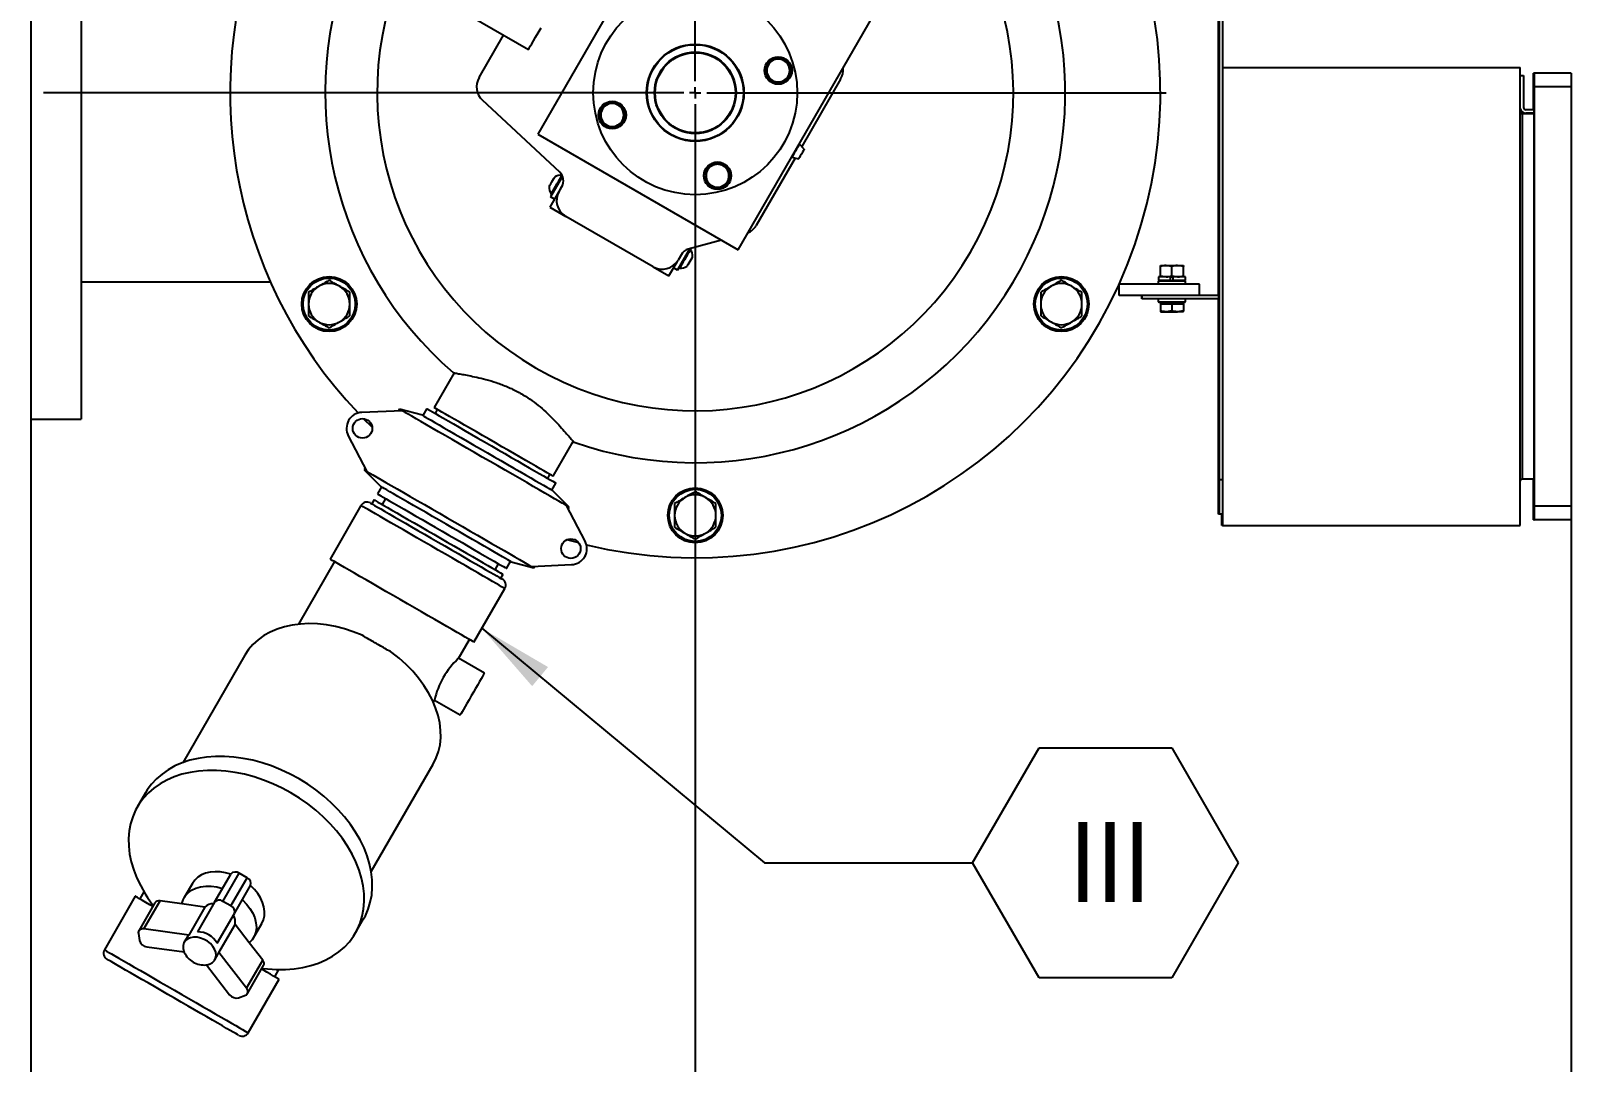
# Model space of a CAD drawing. Header units: millimetres. Extents: x -2 to 4200, y -4 to 2970.
# Drawn here: x 878 to 1550, y 463 to 914 of the extents above; entities that cross this region are included whole.
import ezdxf

# ---------------------------------------------------------------- set-up
doc = ezdxf.new("R2010")
doc.units = ezdxf.units.MM
doc.header["$LTSCALE"] = 10
doc.header["$PDSIZE"] = -1
doc.layers.add('SLD-0', color=179, linetype='Continuous')
doc.styles.add('SLDTEXTSTYLE4', font='Gothic.ttf', dxfattribs={"width": 0.913})
doc.styles.get("Standard").update_dxf_attribs({"font": 'Gothic.ttf'})
doc.dimstyles.new('SLDDIMSTYLE0', dxfattribs={"dimtxt": 35, "dimasz": 33.02, "dimexe": 0, "dimexo": 0.0625, "dimgap": 8.75, "dimtad": 1, "dimdec": 0, "dimrnd": 1e-09, "dimzin": 12, "dimdsep": 46, "dimtxsty": 'SLDTEXTSTYLE4', "dimsah": 1, "dimcen": 0.09, "dimadec": 0, "dimazin": 3, "dimtfac": 1, "dimtdec": 0, "dimtofl": 0, "dimtmove": 0, "dimatfit": 3, "dimfxl": 1, "dimfrac": 2, "dimtolj": 1, "dimtzin": 12, "dimarcsym": 0})
doc.dimstyles.new('SLDDIMSTYLE1', dxfattribs={"dimtxt": 0.18, "dimasz": 33.02, "dimexe": 0, "dimexo": 0.0625, "dimgap": 0, "dimtad": 0, "dimtih": 1, "dimtoh": 1, "dimdec": 0, "dimrnd": 1e-09, "dimzin": 0, "dimdsep": 46, "dimtxsty": 'Standard', "dimsah": 1, "dimcen": 0.09, "dimadec": 0, "dimazin": 0, "dimtfac": 33.02, "dimtdec": 0, "dimtofl": 0, "dimtmove": 0, "dimatfit": 3, "dimfxl": 1, "dimfrac": 2, "dimtolj": 1, "dimtzin": 0, "dimarcsym": 0})

# ---------------------------------------------------------------- blocks, each defined once
blk = doc.blocks.new('_D')
at = {"color": 0, "lineweight": -2, "transparency": 16777216}
for p, q in [((878, 743.97), (878, 184.12)), ((1550.29, 706.02), (1550.29, 184.12)), ((1517.27, 184.12), (911.02, 184.12))]:
    blk.add_line(p, q, dxfattribs=at)
at = {"color": 0, "transparency": 16777216}
for points in [[(911.02, 189.63), (911.02, 178.62), (878, 184.12)], [(1517.27, 189.63), (1517.27, 178.62), (1550.29, 184.12)]]:
    blk.add_solid(points, dxfattribs=at)
at = {"layer": 'Defpoints', "color": 0, "transparency": 16777216}
for p in [(878, 744.03), (1550.29, 706.08), (878, 184.12)]:
    blk.add_point(p, dxfattribs=at)
at = {"color": 0, "transparency": 16777216, "insert": (1216.52, 292.73), "char_height": 35, "attachment_point": 2, "style": 'SLDTEXTSTYLE4'}
blk.add_mtext('\\A1;672 mm \\P26,45 in.', dxfattribs=at)
blk = doc.blocks.new('_D_1')
at = {"color": 0, "lineweight": -2, "transparency": 16777216}
for p, q in [((878, 743.97), (878, 335.32)), ((1168, 680.97), (1168, 335.32)), ((911.02, 335.32), (1134.98, 335.32))]:
    blk.add_line(p, q, dxfattribs=at)
at = {"color": 0, "transparency": 16777216}
for points in [[(911.02, 340.83), (911.02, 329.82), (878, 335.32)], [(1134.98, 340.83), (1134.98, 329.82), (1168, 335.32)]]:
    blk.add_solid(points, dxfattribs=at)
at = {"layer": 'Defpoints', "color": 0, "transparency": 16777216}
for p in [(878, 744.03), (1168, 681.03), (1168, 335.32)]:
    blk.add_point(p, dxfattribs=at)
at = {"color": 0, "transparency": 16777216, "insert": (1032.96, 443.93), "char_height": 35, "attachment_point": 2, "style": 'SLDTEXTSTYLE4'}
blk.add_mtext('\\A1;290 mm \\P11,41 in.', dxfattribs=at)
blk = doc.blocks.new('SW_NOTE_1')
at = {"layer": 'SLD-0', "color": 0}
for p, q in [((0, 0), (28.99, 50.21)), ((28.99, 50.21), (86.97, 50.21)), ((86.97, 50.21), (115.97, 0)), ((28.99, -50.21), (0, 0)), ((115.97, 0), (86.97, -50.21)), ((86.97, -50.21), (28.99, -50.21))]:
    blk.add_line(p, q, dxfattribs=at)
at = {"layer": 'SLD-0', "color": 0, "insert": (42.16, 17.83), "char_height": 35, "attachment_point": 1, "style": 'SLDTEXTSTYLE4'}
blk.add_mtext('III', dxfattribs=at)
blk = doc.blocks.new('SW_CENTERMARKSYMBOL_0')
at = {"layer": 'SLD-0', "color": 0}
for p, q in [((0, 5), (0, 205.5)), ((-5, 0), (-284.53, 0)), ((0, 0), (-2.5, 0)), ((0, 0), (0, 2.5)), ((0, 0), (0, -2.5)), ((0, 0), (2.5, 0)), ((5, 0), (205.5, 0)), ((0, -5), (0, -205.5))]:
    blk.add_line(p, q, dxfattribs=at)

msp = doc.modelspace()

# ---------------------------------------------------------------- linework, layer by layer
at = {"color": 7, "linetype": 'Continuous', "lineweight": 25}
for p, q in [((1396.59, 1087.03), (1396.59, 717.58)), ((1398.09, 1087.03), (1398.09, 717.58)), ((878, 1029.03), (878, 744.03)), ((900, 1029.03), (900, 744.03)), ((935, 997.96), (1095.21, 905.46)), ((1396.31, 798.03), (1396.31, 975.03)), ((1160.26, 974.13), (1099.26, 868.48)), ((1186.73, 817.98), (1247.73, 923.63)), ((1073.63, 893.16), (1084.35, 911.73)), ((1204.22, 902.01), (1201.72, 900.57)), ((1209.22, 899.12), (1206.72, 900.57)), ((1398.09, 897.58), (1398.09, 697.58)), ((1398.09, 897.58), (1398.09, 897.58)), ((1398.09, 897.58), (1528.09, 897.58)), ((1528.09, 697.58), (1528.09, 897.58)), ((1534.09, 895.08), (1533.83, 895.08)), ((1550.29, 895.08), (1534.09, 895.08)), ((1199.22, 893.35), (1201.72, 891.91)), ((1204.22, 890.46), (1206.72, 891.91)), ((1231.45, 892.51), (1214.44, 863.06)), ((1528.09, 894.08), (1529.54, 894.08)), ((1529.54, 894.08), (1529.54, 880.08)), ((1533.82, 879.08), (1533.82, 889.08)), ((1533.82, 889.08), (1533.82, 879.08)), ((1533.83, 893.88), (1534.09, 893.88)), ((1550.29, 889.08), (1534.09, 889.08)), ((1534.09, 889.08), (1534.09, 706.08)), ((1534.09, 706.08), (1534.09, 889.08)), ((1550.29, 889.08), (1550.29, 706.08)), ((1108.88, 851.81), (1075.1, 883.31)), ((1131.77, 882.6), (1129.27, 881.15)), ((1136.77, 879.71), (1134.27, 881.15)), ((1529.07, 717.88), (1529.07, 877.28)), ((1534.09, 877.28), (1529.07, 877.28)), ((1530.54, 877.58), (1530.5, 877.58)), ((1534.09, 879.08), (1530.54, 879.08)), ((1534.09, 877.58), (1530.54, 877.58)), ((1533.82, 877.28), (1533.82, 877.58)), ((1533.82, 877.58), (1533.82, 877.28)), ((1099.26, 868.48), (1186.73, 817.98)), ((1126.77, 873.94), (1129.27, 872.49)), ((1131.77, 871.05), (1134.27, 872.49)), ((1213.44, 864.05), (1213.37, 864.11)), ((1215.58, 861.95), (1213.44, 864.05)), ((1177.7, 856.08), (1175.2, 854.64)), ((1182.7, 853.19), (1180.2, 854.64)), ((1211.55, 858.04), (1194.55, 828.59)), ((1210.09, 858.45), (1210.19, 858.42)), ((1210.19, 858.42), (1213.08, 857.62)), ((1109.47, 849.15), (1104.78, 841.04)), ((1109.88, 850.51), (1109.83, 850.54)), ((1172.7, 847.42), (1175.2, 845.98)), ((1110.1, 846.25), (1104.52, 836.58)), ((1106.52, 840.04), (1104.78, 841.04)), ((1105.08, 842.31), (1105.41, 842.12)), ((1108.55, 843.48), (1109.8, 845.65)), ((1177.7, 844.53), (1180.2, 845.98)), ((1104.52, 836.58), (1111.48, 832.56)), ((1149.59, 810.56), (1111.48, 832.56)), ((1179.52, 822.14), (1164.95, 818.24)), ((1160.21, 809.04), (1165.62, 818.42)), ((1161.92, 815.91), (1160.52, 813.48)), ((1165.91, 818.16), (1165.58, 818.35)), ((1149.59, 810.56), (1156.48, 806.58)), ((1156.48, 806.58), (1160.06, 812.77)), ((1160.21, 809.04), (1158.48, 810.04)), ((1160.83, 810.12), (1161.16, 809.93)), ((1371.03, 811.13), (1373.53, 811.13)), ((1371.03, 806.58), (1371.03, 810.68)), ((1376.03, 810.68), (1373.53, 811.13)), ((1373.53, 811.13), (1378.53, 811.13)), ((1376.03, 806.58), (1376.03, 810.68)), ((1381.03, 810.68), (1378.53, 811.13)), ((1378.53, 811.13), (1381.03, 811.13)), ((1381.03, 806.58), (1381.03, 810.68)), ((900, 804.03), (982.52, 804.03)), ((1388.03, 803.03), (1353.03, 803.03)), ((1353.03, 798.03), (1353.03, 803.03)), ((1370.43, 804.63), (1370.03, 804.23)), ((1370.03, 804.23), (1370.03, 803.03)), ((1382.03, 804.23), (1370.03, 804.23)), ((1370.13, 806.13), (1370.13, 804.63)), ((1375.44, 806.13), (1370.13, 806.13)), ((1375.44, 804.63), (1370.13, 804.63)), ((1371.03, 806.58), (1373.53, 806.13)), ((1375.44, 804.63), (1375.44, 806.13)), ((1375.44, 806.13), (1376.62, 806.13)), ((1375.44, 804.63), (1376.62, 804.63)), ((1376.03, 806.58), (1378.53, 806.13)), ((1376.62, 804.63), (1376.62, 806.13)), ((1381.93, 806.13), (1376.62, 806.13)), ((1381.93, 804.63), (1376.62, 804.63)), ((1382.03, 804.23), (1381.63, 804.63)), ((1381.93, 804.63), (1381.93, 806.13)), ((1382.03, 803.03), (1382.03, 804.23)), ((1388.03, 798.03), (1388.03, 803.03)), ((1388.03, 798.03), (1353.03, 798.03)), ((1362.89, 796.53), (1362.89, 798.03)), ((1363.04, 796.53), (1362.89, 796.53)), ((1363.04, 796.53), (1363.04, 798.03)), ((1396.54, 796.53), (1363.04, 796.53)), ((1370.03, 796.53), (1370.03, 795.33)), ((1370.03, 795.33), (1370.43, 794.93)), ((1370.03, 795.33), (1382.03, 795.33)), ((1381.63, 794.93), (1370.43, 794.93)), ((1371.03, 794.93), (1371.03, 794.43)), ((1371.03, 794.43), (1371.03, 791.38)), ((1371.03, 794.43), (1373.53, 794.43)), ((1373.53, 794.43), (1376.03, 794.43)), ((1376.03, 794.43), (1376.03, 791.38)), ((1376.03, 794.43), (1378.53, 794.43)), ((1378.53, 794.43), (1381.03, 794.43)), ((1381.03, 794.43), (1381.03, 794.93)), ((1381.03, 794.43), (1381.03, 791.38)), ((1381.63, 794.93), (1382.03, 795.33)), ((1382.03, 795.33), (1382.03, 796.53)), ((1396.54, 798.03), (1388.03, 798.03)), ((1396.31, 717.58), (1396.31, 796.53)), ((1396.54, 796.53), (1396.54, 798.03)), ((1371.03, 790.93), (1373.53, 790.93)), ((1376.03, 791.38), (1373.53, 790.93)), ((1373.53, 790.93), (1378.53, 790.93)), ((1381.03, 791.38), (1378.53, 790.93)), ((1381.03, 790.93), (1378.53, 790.93)), ((1062.77, 764.27), (1054.02, 749.11)), ((1062.34, 764.39), (1062.32, 764.41)), ((1062.34, 764.39), (1062.67, 764.1)), ((1040.03, 747.74), (1022.49, 747)), ((1038.88, 748.4), (1038.47, 747.68)), ((1048.88, 745.72), (1038.88, 748.4)), ((1041.24, 747.04), (1040.03, 747.74)), ((1050.85, 748.63), (1049.1, 745.6)), ((1055.41, 748.3), (1054.41, 746.57)), ((878, 744.03), (900, 744.03)), ((1027, 740.48), (1023.22, 744.24)), ((1016.58, 736.77), (1024.71, 721.21)), ((1105.98, 719.11), (1114.73, 734.27)), ((1114.63, 734.1), (1115.05, 733.96)), ((1115.08, 733.95), (1115.05, 733.96)), ((1023.98, 722.59), (1023.56, 721.87)), ((1023.56, 721.87), (1030.88, 714.54)), ((1024.71, 721.21), (1025.92, 720.51)), ((1103.58, 718.19), (1104.58, 719.92)), ((1031.1, 714.42), (1029.35, 711.39)), ((1105.39, 713.1), (1107.14, 716.13)), ((1112.93, 705.65), (1105.61, 712.97)), ((1398.09, 717.58), (1396.59, 717.58)), ((1534.09, 717.88), (1529.07, 717.88)), ((1533.82, 706.08), (1533.82, 717.88)), ((1533.82, 717.88), (1533.82, 706.08)), ((1022.1, 706.34), (1008.6, 682.95)), ((1027.85, 708.79), (1026.85, 707.06)), ((1032.82, 709.39), (1031.32, 706.79)), ((1111.79, 706.31), (1110.58, 707.01)), ((1119.92, 690.75), (1111.79, 706.31)), ((1550.29, 706.08), (1534.09, 706.08)), ((1112.51, 704.93), (1112.93, 705.65)), ((1396.57, 702.58), (1396.33, 702.58)), ((1398.07, 702.58), (1396.57, 702.58)), ((1397.82, 697.58), (1397.82, 702.58)), ((1534.09, 701.28), (1533.83, 701.28)), ((1533.83, 700.08), (1534.09, 700.08)), ((1550.29, 700.08), (1534.09, 700.08)), ((1398.09, 697.58), (1397.82, 697.58)), ((1398.09, 697.58), (1528.09, 697.58)), ((1117.16, 690), (1112.01, 691.4)), ((1010.55, 681.83), (994.78, 654.51)), ((1080.68, 678.29), (1082.18, 680.89)), ((1085.64, 678.89), (1087.39, 681.92)), ((1087.61, 681.79), (1097.61, 679.12)), ((1095.26, 680.47), (1096.47, 679.77)), ((1096.47, 679.77), (1114.01, 680.51)), ((1097.61, 679.12), (1098.03, 679.84)), ((1083.14, 674.56), (1084.14, 676.29)), ((1071.39, 646.7), (1084.89, 670.09)), ((1064.62, 639.48), (1069.44, 647.83)), ((971.36, 640.95), (944.29, 594.05)), ((1075.95, 633.1), (1064.65, 639.62)), ((1053.67, 620.51), (1054.19, 621.41)), ((1054.19, 621.41), (1065.45, 614.91)), ((1026.56, 546.55), (1053.63, 593.45)), ((927.99, 580.83), (924.45, 574.7)), ((958.21, 533.17), (965.28, 545.42)), ((961.87, 533.51), (968.94, 545.75)), ((972.4, 543.75), (968.94, 545.75)), ((948.51, 541.37), (944.91, 535.13)), ((965.33, 531.51), (972.4, 543.75)), ((966.87, 528.17), (973.94, 540.42)), ((923.6, 535.73), (910.1, 512.35)), ((932.19, 532.87), (925.12, 520.62)), ((927.36, 537.73), (925.55, 534.6)), ((927.34, 521.46), (934.41, 533.71)), ((943.89, 532.41), (934.41, 533.71)), ((954, 531.03), (943.89, 532.41)), ((958.21, 533.17), (950.73, 520.22)), ((965.33, 531.51), (961.87, 533.51)), ((954, 531.03), (946.93, 518.78)), ((959.39, 515.22), (966.87, 528.17)), ((1019.72, 519.7), (1023.25, 525.83)), ((924.94, 519.5), (925.44, 516.38)), ((946.93, 518.78), (927.34, 521.46)), ((946.32, 517.98), (944.98, 515.66)), ((960.05, 511.21), (967.12, 523.45)), ((973.37, 515.39), (967.12, 523.45)), ((975.22, 517.63), (978.82, 523.87)), ((928.6, 513.66), (944.91, 511.43)), ((972.17, 495.58), (960.05, 511.21)), ((979.24, 507.82), (973.37, 515.39)), ((954.69, 505.78), (964.77, 492.77)), ((958.32, 507.96), (959.66, 510.28)), ((972.17, 495.58), (979.24, 507.82)), ((972.55, 493.24), (979.62, 505.48)), ((972.89, 476.1), (986.39, 499.48)), ((984.44, 500.6), (986.25, 503.73)), ((968.71, 491.4), (971.67, 492.52))]:
    msp.add_line(p, q, dxfattribs=at)
at = {"color": 8, "linetype": 'Continuous', "lineweight": 25}
for p, q in [((1534.09, 889.08), (1533.82, 889.08)), ((1110.46, 848.58), (1109.47, 849.15)), ((1534.09, 706.08), (1533.82, 706.08))]:
    msp.add_line(p, q, dxfattribs=at)
at = {"color": 7, "linetype": 'Continuous', "lineweight": 25, "flags": 128}
for points in [[(1095.21, 905.46), (1095.3, 905.61), (1095.56, 906.07), (1096, 906.83), (1096.61, 907.88), (1097.38, 909.23), (1098.33, 910.86), (1099.42, 912.76), (1100.67, 914.92)], [(1199.12, 898.56), (1198.8, 897.63), (1198.62, 896.24)], [(1198.62, 896.24), (1198.8, 894.84), (1199.18, 893.8)], [(1533.82, 889.08), (1533.82, 890.25), (1533.82, 891.38), (1533.82, 892.42), (1533.83, 893.32), (1533.83, 894.07), (1533.83, 894.63), (1533.83, 894.97), (1533.83, 895.08)], [(1534.09, 895.08), (1534.09, 894.97), (1534.09, 894.63), (1534.09, 894.07), (1534.09, 893.32), (1534.09, 892.42), (1534.09, 891.38), (1534.09, 890.25), (1534.09, 889.08)], [(1550.29, 895.08), (1550.29, 894.97), (1550.29, 894.63), (1550.29, 894.07), (1550.29, 893.32), (1550.29, 892.42), (1550.29, 891.38), (1550.29, 890.25), (1550.29, 889.08)], [(1533.83, 893.88), (1533.83, 893.79), (1533.83, 893.52), (1533.83, 893.07), (1533.83, 892.48), (1533.83, 891.75), (1533.83, 890.92), (1533.82, 890.02), (1533.82, 889.08)], [(1534.09, 889.08), (1534.09, 890.02), (1534.09, 890.92), (1534.09, 891.75), (1534.09, 892.48), (1534.09, 893.07), (1534.09, 893.52), (1534.09, 893.79), (1534.09, 893.88)], [(1126.68, 879.15), (1126.35, 878.22), (1126.17, 876.82)], [(1126.17, 876.82), (1126.35, 875.43), (1126.73, 874.39)], [(1215.58, 861.95), (1215.48, 861.78), (1215.21, 861.31), (1214.81, 860.61), (1214.33, 859.78), (1213.85, 858.95), (1213.45, 858.25), (1213.17, 857.78), (1213.08, 857.62), (1213.08, 857.62)], [(1104.21, 845.56), (1104.31, 845.71), (1104.56, 846.16), (1104.95, 846.83), (1105.4, 847.61), (1105.86, 848.4), (1106.24, 849.07), (1106.5, 849.51), (1106.59, 849.67)], [(1105.08, 842.31), (1105.17, 842.47), (1105.43, 842.91), (1105.83, 843.62), (1106.36, 844.54), (1106.97, 845.59), (1107.62, 846.71), (1108.25, 847.81), (1108.82, 848.8), (1109.3, 849.62), (1109.63, 850.2), (1109.81, 850.5), (1109.83, 850.54)], [(1172.61, 852.63), (1172.28, 851.7), (1172.1, 850.31)], [(1172.1, 850.31), (1172.28, 848.92), (1172.66, 847.87)], [(1165.91, 818.16), (1165.83, 818.01), (1165.57, 817.56), (1165.16, 816.86), (1164.63, 815.94), (1164.02, 814.89), (1163.38, 813.77), (1162.74, 812.67), (1162.17, 811.68), (1161.7, 810.86), (1161.36, 810.28), (1161.19, 809.97), (1161.16, 809.93)], [(1166.78, 814.92), (1166.69, 814.76), (1166.43, 814.32), (1166.05, 813.65), (1165.59, 812.86), (1165.14, 812.08), (1164.75, 811.41), (1164.49, 810.96), (1164.4, 810.81)], [(1040.03, 747.74), (1039.5, 748.05), (1039.04, 748.31), (1038.88, 748.4)], [(1110.58, 707.01), (1109.86, 707.42), (1108.38, 708.28), (1106.63, 709.29), (1104.63, 710.45), (1102.38, 711.74), (1099.92, 713.16), (1097.26, 714.7), (1094.42, 716.34), (1091.43, 718.07), (1088.31, 719.87), (1085.08, 721.73), (1081.78, 723.63), (1078.43, 725.57), (1075.06, 727.51), (1071.7, 729.45), (1068.37, 731.37), (1065.11, 733.26), (1061.93, 735.09), (1058.87, 736.86), (1055.96, 738.55), (1053.2, 740.13), (1050.64, 741.62), (1048.28, 742.98), (1046.15, 744.2), (1044.27, 745.29), (1042.66, 746.22), (1041.31, 747), (1041.24, 747.04)], [(1050.85, 748.63), (1051.01, 748.54), (1051.47, 748.27), (1052.23, 747.83), (1053.28, 747.22), (1054.62, 746.45), (1056.23, 745.52), (1058.08, 744.45), (1060.16, 743.25), (1062.45, 741.93), (1064.92, 740.5), (1067.55, 738.99), (1070.3, 737.4), (1073.15, 735.76), (1076.05, 734.08), (1079, 732.38), (1081.94, 730.68), (1084.85, 729), (1087.69, 727.36), (1090.44, 725.77), (1093.07, 724.25), (1095.54, 722.83), (1097.83, 721.5), (1099.91, 720.3), (1101.77, 719.23), (1103.37, 718.3), (1104.71, 717.53), (1105.77, 716.92), (1106.53, 716.48), (1106.99, 716.22), (1107.14, 716.13), (1107.14, 716.13)], [(1105.98, 719.11), (1105.97, 719.11), (1105.75, 719.24), (1105.23, 719.54), (1104.42, 720.01), (1103.32, 720.64), (1101.94, 721.44), (1100.31, 722.38), (1098.44, 723.46), (1096.36, 724.66), (1094.08, 725.98), (1091.63, 727.39), (1089.06, 728.88), (1086.37, 730.43), (1083.61, 732.02), (1080.81, 733.64), (1077.99, 735.27), (1075.2, 736.88), (1072.47, 738.45), (1069.83, 739.98), (1067.3, 741.44), (1064.93, 742.81), (1062.73, 744.08), (1060.73, 745.23), (1058.96, 746.26), (1057.43, 747.14), (1056.17, 747.86), (1055.19, 748.43), (1054.5, 748.83), (1054.11, 749.06), (1054.02, 749.11)], [(1048.88, 745.72), (1049.04, 745.63), (1049.5, 745.36), (1050.27, 744.92), (1051.34, 744.31), (1052.68, 743.53), (1054.3, 742.59), (1056.17, 741.52), (1058.27, 740.3), (1060.58, 738.97), (1063.07, 737.53), (1065.71, 736.01), (1068.48, 734.41), (1071.35, 732.75), (1074.28, 731.06), (1077.25, 729.35), (1080.21, 727.63), (1083.14, 725.94), (1086.01, 724.29), (1088.78, 722.69), (1091.43, 721.16), (1093.92, 719.72), (1096.22, 718.39), (1098.32, 717.18), (1100.19, 716.1), (1101.81, 715.17), (1103.16, 714.39), (1104.22, 713.77), (1104.99, 713.33), (1105.45, 713.06), (1105.61, 712.97), (1105.61, 712.97)], [(1023.56, 721.87), (1023.72, 721.78), (1024.18, 721.51), (1024.71, 721.21)], [(1025.92, 720.51), (1025.99, 720.46), (1027.34, 719.69), (1028.95, 718.75), (1030.83, 717.67), (1032.96, 716.44), (1035.32, 715.08), (1037.88, 713.6), (1040.64, 712.01), (1043.55, 710.32), (1046.61, 708.56), (1049.79, 706.72), (1053.05, 704.84), (1056.38, 702.92), (1059.74, 700.98), (1063.11, 699.03), (1066.46, 697.1), (1069.76, 695.19), (1072.98, 693.33), (1076.11, 691.53), (1079.1, 689.8), (1081.94, 688.16), (1084.6, 686.63), (1087.06, 685.2), (1089.31, 683.91), (1091.31, 682.75), (1093.06, 681.74), (1094.54, 680.88), (1095.26, 680.47)], [(1087.61, 681.79), (1087.45, 681.88), (1086.99, 682.15), (1086.22, 682.6), (1085.16, 683.21), (1083.81, 683.99), (1082.19, 684.92), (1080.32, 686), (1078.22, 687.21), (1075.92, 688.54), (1073.43, 689.98), (1070.78, 691.51), (1068.01, 693.11), (1065.14, 694.77), (1062.21, 696.46), (1059.25, 698.17), (1056.28, 699.88), (1053.35, 701.57), (1050.48, 703.23), (1047.71, 704.83), (1045.07, 706.36), (1042.58, 707.79), (1040.27, 709.13), (1038.17, 710.34), (1036.3, 711.42), (1034.68, 712.35), (1033.34, 713.13), (1032.27, 713.74), (1031.5, 714.19), (1031.04, 714.45), (1030.88, 714.54), (1030.88, 714.54)], [(1396.33, 702.58), (1396.33, 702.77), (1396.33, 703.32), (1396.32, 704.22), (1396.32, 705.45), (1396.32, 706.98), (1396.32, 708.77), (1396.32, 710.77), (1396.31, 712.95), (1396.31, 715.24), (1396.31, 717.58)], [(1396.59, 717.58), (1396.59, 715.24), (1396.59, 712.95), (1396.59, 710.77), (1396.59, 708.77), (1396.58, 706.98), (1396.58, 705.45), (1396.58, 704.22), (1396.58, 703.32), (1396.58, 702.77), (1396.57, 702.58)], [(1398.09, 717.58), (1398.09, 715.24), (1398.09, 712.95), (1398.09, 710.77), (1398.09, 708.77), (1398.08, 706.98), (1398.08, 705.45), (1398.08, 704.22), (1398.08, 703.32), (1398.08, 702.77), (1398.07, 702.58)], [(1026.2, 707.43), (1026.24, 707.41), (1026.54, 707.24), (1027.15, 706.89), (1028.05, 706.36), (1029.24, 705.68), (1030.7, 704.84), (1032.42, 703.84), (1034.38, 702.71), (1036.55, 701.46), (1038.92, 700.09), (1041.46, 698.62), (1044.15, 697.07), (1046.95, 695.45), (1049.83, 693.79), (1052.77, 692.09), (1055.74, 690.38), (1058.69, 688.67), (1061.61, 686.99), (1064.46, 685.35), (1067.2, 683.76), (1069.82, 682.25), (1072.28, 680.83), (1074.56, 679.52), (1076.63, 678.32), (1078.47, 677.26), (1080.06, 676.34), (1081.38, 675.57), (1082.43, 674.97), (1083.18, 674.53), (1083.64, 674.27), (1083.79, 674.18), (1083.79, 674.18)], [(1027.85, 708.79), (1027.86, 708.78), (1028.1, 708.65)], [(1028.1, 708.65), (1028.64, 708.33), (1029.48, 707.85), (1030.62, 707.19), (1032.03, 706.38), (1033.7, 705.41), (1035.62, 704.31), (1037.76, 703.07), (1040.1, 701.72), (1042.62, 700.27), (1045.28, 698.73), (1048.06, 697.12), (1050.92, 695.47), (1053.84, 693.78), (1056.79, 692.08), (1059.73, 690.39), (1062.62, 688.72), (1065.44, 687.09), (1068.16, 685.52), (1070.75, 684.02), (1073.18, 682.62), (1075.41, 681.33), (1077.44, 680.16), (1079.22, 679.13), (1080.76, 678.24), (1082.02, 677.52), (1083, 676.95), (1083.68, 676.56), (1084.06, 676.34), (1084.14, 676.29)], [(1029.35, 711.39), (1029.51, 711.3), (1029.97, 711.03), (1030.73, 710.59), (1031.78, 709.98), (1033.12, 709.21), (1034.73, 708.29), (1036.58, 707.21), (1038.66, 706.01), (1040.95, 704.69), (1043.42, 703.26), (1046.05, 701.75), (1048.8, 700.16), (1051.65, 698.52), (1054.55, 696.84), (1057.5, 695.14), (1060.44, 693.44), (1063.35, 691.76), (1066.19, 690.12), (1068.94, 688.53), (1071.57, 687.01), (1074.04, 685.59), (1076.33, 684.27), (1078.41, 683.06), (1080.27, 681.99), (1081.87, 681.07), (1083.21, 680.29), (1084.27, 679.68), (1085.03, 679.24), (1085.49, 678.98), (1085.64, 678.89), (1085.64, 678.89)], [(1112.93, 705.65), (1112.89, 705.67), (1112.58, 705.85), (1111.97, 706.2), (1111.79, 706.31)], [(1533.82, 706.08), (1533.82, 705.15), (1533.83, 704.25), (1533.83, 703.42), (1533.83, 702.69), (1533.83, 702.09), (1533.83, 701.65), (1533.83, 701.37), (1533.83, 701.28)], [(1533.83, 700.08), (1533.83, 700.2), (1533.83, 700.54), (1533.83, 701.09), (1533.83, 701.84), (1533.82, 702.75), (1533.82, 703.79), (1533.82, 704.91), (1533.82, 706.08)], [(1534.09, 706.08), (1534.09, 704.91), (1534.09, 703.79), (1534.09, 702.75), (1534.09, 701.84), (1534.09, 701.09), (1534.09, 700.54), (1534.09, 700.2), (1534.09, 700.08)], [(1534.09, 701.28), (1534.09, 701.37), (1534.09, 701.65), (1534.09, 702.09), (1534.09, 702.69), (1534.09, 703.42), (1534.09, 704.25), (1534.09, 705.15), (1534.09, 706.08)], [(1550.29, 706.08), (1550.29, 704.91), (1550.29, 703.79), (1550.29, 702.75), (1550.29, 701.84), (1550.29, 701.09), (1550.29, 700.54), (1550.29, 700.2), (1550.29, 700.08)], [(1071.39, 646.7), (1071.23, 646.79), (1070.77, 647.06), (1070, 647.51), (1068.93, 648.13), (1067.57, 648.91), (1065.94, 649.85), (1064.05, 650.94), (1061.92, 652.17), (1059.57, 653.53), (1057.03, 654.99), (1054.32, 656.56), (1051.47, 658.21), (1048.5, 659.92), (1045.45, 661.68), (1042.34, 663.47), (1039.21, 665.28), (1036.09, 667.08), (1033.01, 668.86), (1030, 670.6), (1027.09, 672.28), (1024.3, 673.89), (1021.67, 675.41), (1019.22, 676.82), (1016.98, 678.11), (1014.97, 679.28), (1013.21, 680.29), (1011.71, 681.16), (1010.5, 681.86), (1009.57, 682.39), (1008.95, 682.75), (1008.64, 682.93), (1008.6, 682.95)], [(1096.47, 679.77), (1096.65, 679.67), (1097.26, 679.31), (1097.57, 679.14), (1097.61, 679.12)], [(1022.62, 649.66), (1018.76, 651.19), (1014.86, 652.47), (1010.93, 653.47), (1007.02, 654.18), (1003.16, 654.61), (999.36, 654.75), (995.67, 654.59), (992.11, 654.14), (988.71, 653.41), (985.49, 652.39), (982.48, 651.1), (979.71, 649.54), (977.19, 647.73), (974.95, 645.69), (973, 643.42), (971.36, 640.95)], [(1053.63, 593.45), (1054.95, 596.1), (1055.94, 598.93), (1056.6, 601.89), (1056.9, 604.98), (1056.86, 608.15), (1056.48, 611.4), (1055.75, 614.7), (1054.69, 618.01), (1053.3, 621.32), (1051.59, 624.6), (1049.57, 627.82), (1047.27, 630.95), (1044.69, 633.98), (1041.86, 636.88), (1038.81, 639.62), (1035.55, 642.19)], [(1075.95, 633.1), (1075.86, 632.95), (1075.6, 632.49), (1075.16, 631.74), (1074.58, 630.73), (1073.86, 629.49), (1073.04, 628.06), (1072.14, 626.5), (1071.18, 624.85), (1070.22, 623.17), (1069.26, 621.52), (1068.36, 619.95), (1067.54, 618.53), (1066.82, 617.29), (1066.24, 616.28), (1065.8, 615.53), (1065.54, 615.07), (1065.45, 614.91), (1065.45, 614.91)], [(1023.25, 525.83), (1024, 527.2), (1025.25, 530.09), (1026.18, 533.12), (1026.78, 536.28), (1027.05, 539.56), (1026.99, 542.92), (1026.59, 546.35), (1025.87, 549.83), (1024.81, 553.33), (1023.44, 556.82), (1021.76, 560.3), (1019.78, 563.73), (1017.51, 567.09), (1014.97, 570.37), (1012.18, 573.53), (1009.15, 576.56), (1005.9, 579.45), (1002.46, 582.16), (998.84, 584.68), (995.07, 587.01), (991.17, 589.11), (987.17, 590.98), (983.1, 592.61), (978.98, 593.98), (974.84, 595.09), (970.7, 595.93), (966.6, 596.49), (962.55, 596.77), (958.59, 596.77), (954.74, 596.49), (951.02, 595.93), (947.47, 595.09), (944.09, 593.98), (940.92, 592.61), (937.98, 590.98), (935.28, 589.11), (932.84, 587.01), (930.68, 584.69), (928.81, 582.16), (927.99, 580.83)], [(983.29, 503.85), (985.15, 503.76), (989.12, 503.76), (992.97, 504.04), (996.68, 504.6), (1000.24, 505.44), (1003.61, 506.55), (1006.78, 507.92), (1009.73, 509.55), (1012.43, 511.42), (1014.86, 513.52), (1017.03, 515.84), (1018.9, 518.37), (1020.46, 521.08), (1021.71, 523.96), (1022.64, 526.99), (1023.25, 530.16), (1023.52, 533.43), (1023.45, 536.8), (1023.06, 540.23), (1022.33, 543.7), (1021.28, 547.2), (1019.91, 550.7), (1018.23, 554.18), (1016.25, 557.61), (1013.98, 560.97), (1011.44, 564.24), (1008.65, 567.41), (1005.61, 570.44), (1002.37, 573.32), (998.92, 576.04), (995.3, 578.56), (991.53, 580.88), (987.64, 582.99), (983.64, 584.86), (979.57, 586.49), (975.45, 587.86), (971.31, 588.97), (967.17, 589.8), (963.06, 590.37), (959.02, 590.65), (955.06, 590.65), (951.2, 590.37), (947.49, 589.8), (943.93, 588.97), (940.56, 587.86), (937.39, 586.49), (934.45, 584.86), (931.74, 582.99), (929.31, 580.88), (927.15, 578.56), (925.28, 576.04), (923.71, 573.32), (922.46, 570.44), (921.53, 567.41), (920.92, 564.25), (920.65, 560.97), (920.72, 557.61), (921.11, 554.18), (921.84, 550.7), (922.89, 547.2), (924.26, 543.7), (925.95, 540.23), (927.93, 536.8), (928.94, 535.23)], [(965.26, 545.39), (963, 546), (960.68, 546.36), (958.42, 546.45), (956.26, 546.25), (954.26, 545.77), (952.45, 545.03), (950.87, 544.03), (949.55, 542.8), (948.51, 541.37)], [(943.89, 532.41), (944.45, 534.22), (945.37, 535.85), (946.63, 537.26), (948.2, 538.43), (950.03, 539.32), (952.1, 539.91), (954.35, 540.19), (956.73, 540.16), (959.19, 539.81), (961.66, 539.15)], [(978.82, 523.87), (979.55, 525.48), (979.95, 527.24), (980.02, 529.11), (979.76, 531.05), (979.17, 533.02), (978.27, 534.99), (977.06, 536.9), (975.59, 538.73), (973.93, 540.39)], [(931.28, 531.29), (929.97, 532.05), (928.21, 533.07), (926.71, 533.93), (925.5, 534.64), (924.57, 535.17), (923.95, 535.53), (923.64, 535.71), (923.6, 535.73)], [(928.94, 535.23), (931.3, 531.92), (931.5, 531.66)], [(970.32, 534.15), (972.13, 532.33), (973.66, 530.38), (974.88, 528.34), (975.76, 526.25), (976.28, 524.16), (976.43, 522.13), (976.21, 520.19), (975.61, 518.39), (974.66, 516.78), (973.37, 515.39)], [(927.34, 521.46), (926.8, 521.49), (926.3, 521.43), (925.86, 521.28), (925.48, 521.04), (925.19, 520.74), (925, 520.37), (924.92, 519.95), (924.94, 519.5)], [(954.48, 505.75), (954.97, 505.82), (956.27, 506.2), (957.35, 506.84), (958.16, 507.71), (958.67, 508.77), (958.85, 509.98), (958.7, 511.27), (958.21, 512.58), (957.42, 513.86), (956.36, 515.05), (955.08, 516.08), (953.64, 516.91), (952.1, 517.51), (950.54, 517.83), (949.04, 517.88), (947.66, 517.64), (946.46, 517.13), (945.51, 516.37), (944.84, 515.4), (944.5, 514.26), (944.48, 513), (944.8, 511.69), (944.99, 511.23)], [(946.93, 518.78), (946.34, 518.01), (946.32, 517.98)], [(959.66, 510.28), (959.68, 510.31), (960.05, 511.21)], [(968.79, 475), (968.64, 475.09), (968.18, 475.35), (967.43, 475.79), (966.38, 476.39), (965.06, 477.15), (963.47, 478.07), (961.63, 479.14), (959.56, 480.33), (957.28, 481.64), (954.82, 483.06), (952.2, 484.58), (949.46, 486.16), (946.61, 487.8), (943.69, 489.49), (940.74, 491.19), (937.77, 492.91), (934.83, 494.6), (931.95, 496.27), (929.15, 497.89), (926.46, 499.44), (923.92, 500.9), (921.55, 502.27), (919.38, 503.53), (917.42, 504.66), (915.7, 505.65), (914.24, 506.49), (913.05, 507.18), (912.15, 507.7), (911.54, 508.05), (911.24, 508.23), (911.2, 508.25)], [(978.92, 504.28), (979.24, 504.24), (983.29, 503.85)], [(986.39, 499.48), (986.23, 499.57), (985.77, 499.84), (985, 500.28), (983.93, 500.9), (982.57, 501.69), (980.94, 502.63), (979.05, 503.72), (978.71, 503.91)], [(971.67, 492.52), (972.07, 492.73), (972.39, 493.01), (972.61, 493.36), (972.73, 493.76), (972.75, 494.2), (972.66, 494.66), (972.46, 495.13), (972.17, 495.58)]]:
    msp.add_lwpolyline(points, dxfattribs=at)
at = {"color": 8, "linetype": 'Continuous', "lineweight": 25, "flags": 128}
for points in [[(1213.44, 864.05), (1213.35, 863.89), (1213.1, 863.45), (1212.7, 862.77), (1212.21, 861.92), (1211.68, 861), (1211.16, 860.1), (1210.71, 859.33), (1210.38, 858.76), (1210.21, 858.46), (1210.19, 858.42)], [(1084.89, 670.09), (1084.73, 670.18), (1084.27, 670.44), (1083.5, 670.89), (1082.43, 671.51), (1081.07, 672.29), (1079.44, 673.23), (1077.55, 674.33), (1075.42, 675.55), (1073.07, 676.91), (1070.53, 678.38), (1067.82, 679.94), (1064.97, 681.59), (1062, 683.3), (1058.95, 685.06), (1055.84, 686.86), (1052.71, 688.66), (1049.59, 690.46), (1046.51, 692.24), (1043.5, 693.98), (1040.59, 695.66), (1037.8, 697.27), (1035.17, 698.79), (1032.72, 700.2), (1030.48, 701.5), (1028.47, 702.66), (1026.71, 703.68), (1025.21, 704.54), (1024, 705.24), (1023.07, 705.77), (1022.45, 706.13), (1022.14, 706.31), (1022.1, 706.34)], [(910.1, 512.35), (910.14, 512.32), (910.45, 512.14), (911.07, 511.79), (912, 511.25), (913.21, 510.55), (914.71, 509.69), (916.47, 508.67), (918.48, 507.51), (920.72, 506.21), (923.17, 504.8), (925.8, 503.28), (928.59, 501.68), (931.5, 499.99), (934.51, 498.25), (937.59, 496.47), (940.71, 494.67), (943.84, 492.87), (946.95, 491.07), (950, 489.31), (952.97, 487.6), (955.82, 485.95), (958.53, 484.39), (961.07, 482.92), (963.42, 481.57), (965.55, 480.34), (967.44, 479.25), (969.07, 478.3), (970.43, 477.52), (971.5, 476.9), (972.27, 476.46), (972.73, 476.19), (972.89, 476.1), (972.89, 476.1)]]:
    msp.add_lwpolyline(points, dxfattribs=at)
at = {"color": 7, "linetype": 'Continuous', "lineweight": 25}
for centre, radius in [((1168, 886.53), 44.5), ((1168, 886.53), 21.25), ((1168, 886.53), 21), ((1168, 886.53), 17.8), ((1168, 886.53), 17.5), ((1204.22, 896.24), 6), ((1131.77, 876.82), 6), ((1177.7, 850.31), 6), ((1008.22, 794.28), 12), ((1008.22, 794.28), 11.38), ((1327.78, 794.28), 12), ((1327.78, 794.28), 11.37), ((1022.78, 740.01), 4.25), ((1168, 702.03), 12), ((1168, 702.03), 11.38), ((1113.71, 687.51), 4.25)]:
    msp.add_circle(centre, radius, dxfattribs=at)
for centre, radius, start, end in [((1168, 886.53), 203, 256.47322, 60), ((1168, 886.53), 161.5, 250.87723, 111.74262), ((1168, 886.53), 203, 155.65408, 223.52678), ((1168, 886.53), 161.5, 157.11371, 229.12277), ((1204.22, 896.24), 5.6, 93.81572, 145.45739), ((1204.22, 896.24), 5, 60, 120), ((1204.22, 896.24), 5.6, 35.56147, 84.34282), ((1204.22, 896.24), 5, 120, 180), ((1204.22, 896.24), 5, 180, 240), ((1204.22, 896.24), 5, 0, 60), ((1204.22, 896.24), 5, 300, 0), ((1204.22, 896.24), 5.6, 334.95703, 26.72401), ((1224.52, 896.51), 8, 330, 5.16469), ((1080.56, 889.16), 8, 150, 227), ((1204.22, 896.24), 5.6, 215.61162, 264.65902), ((1204.22, 896.24), 5, 240, 300), ((1204.22, 896.24), 5.6, 274.1023, 324.78167), ((1131.77, 876.82), 5, 120, 180), ((1131.77, 876.82), 5.6, 93.81572, 145.45739), ((1131.77, 876.82), 5, 60, 120), ((1131.77, 876.82), 5.6, 35.56147, 84.34282), ((1131.77, 876.82), 5, 0, 60), ((1760.71, 884.06), 364.42, 179.56464, 180.89367), ((1764.98, 884.06), 368.46, 179.56933, 180.88378), ((1131.77, 876.82), 5, 180, 240), ((1131.77, 876.82), 5, 300, 0), ((1131.77, 876.82), 5.6, 334.95703, 26.72401), ((1530.54, 880.08), 2.5, 191.92481, 269.99916), ((1530.5, 880.08), 2.5, 196.09419, 270.00008), ((1530.42, 880.08), 2.5, 201.70485, 269.99973), ((1530.37, 880.08), 2.5, 204.28874, 269.99969), ((1530.54, 880.08), 1, 180.00005, 269.9992), ((1131.77, 876.82), 5.6, 215.61162, 264.65902), ((1131.77, 876.82), 5, 240, 300), ((1131.77, 876.82), 5.6, 274.1023, 324.78167), ((1177.7, 850.31), 5, 120, 180), ((1177.7, 850.31), 5.6, 93.81572, 145.45739), ((1177.7, 850.31), 5, 60, 120), ((1177.7, 850.31), 5.6, 35.56147, 84.34282), ((1177.7, 850.31), 5, 0, 60), ((1109.52, 845.24), 5.32, 86.66162, 123.45913), ((1105.47, 848.15), 5, 330, 47), ((1106.69, 850.75), 3.2, 330, 355.67134), ((1177.7, 850.31), 5, 180, 240), ((1177.7, 850.31), 5, 300, 0), ((1177.7, 850.31), 5.6, 334.95703, 26.72401), ((1109.52, 845.24), 5.32, 176.54087, 213.33838), ((1115.48, 839.48), 8, 150, 240), ((1177.7, 850.31), 5.6, 215.61162, 264.65902), ((1177.7, 850.31), 5, 240, 300), ((1177.7, 850.31), 5.6, 274.1023, 324.78167), ((1187.62, 832.59), 8, 294.83531, 330), ((1153.59, 817.48), 8, 240, 330), ((1166.25, 813.41), 5, 105, 150), ((1161.47, 815.24), 5.32, 356.54087, 33.33838), ((1161.47, 815.24), 5.32, 266.66162, 303.45913), ((1008.22, 794.28), 9, 120, 180), ((1008.22, 794.28), 9, 60, 120), ((1008.22, 794.28), 9, 0, 60), ((1327.78, 794.28), 9, 120, 180), ((1327.78, 794.28), 9, 60, 120), ((1327.78, 794.28), 9, 0, 60), ((1008.22, 794.28), 9, 180, 240), ((1008.22, 794.28), 9, 300, 0), ((1327.78, 794.28), 9, 180, 240), ((1327.78, 794.28), 9, 300, 0), ((1008.22, 794.28), 9, 240, 300), ((1327.78, 794.28), 9, 240, 300), ((1022.78, 740.01), 7, 92.41422, 207.58578), ((1760.74, 724.06), 364.44, 179.56467, 180.89361), ((1765.01, 724.06), 368.48, 179.56935, 180.88372), ((1024.7, 704.84), 3, 60, 150), ((1168, 702.03), 9, 120, 180), ((1168, 702.03), 9, 60, 120), ((1168, 702.03), 9, 0, 60), ((1168, 702.03), 9, 180, 240), ((1168, 702.03), 9, 300, 0), ((1168, 702.03), 9, 240, 300), ((1113.71, 687.51), 7, 272.41422, 27.58578), ((1082.29, 671.59), 3, 330, 60), ((1088.12, 613.95), 34.74, 132.6518, 167.58808), ((967.29, 543.64), 2.68, 51.95203, 138.57694), ((971.4, 541.27), 2.68, 341.42212, 68.04903), ((933.91, 531.66), 2.1, 76.43579, 145.10108), ((957.68, 527.05), 5.42, 88.71868, 132.81866), ((960.22, 531.4), 2.68, 51.95061, 138.57743), ((964.33, 529.02), 2.68, 341.42159, 68.04998), ((961.84, 524.66), 5.42, 347.18174, 31.28115), ((950.65, 510.08), 10.14, 30.459, 89.54077), ((912.7, 510.85), 3, 150, 240), ((929.03, 517.34), 3.71, 195.07575, 263.46723), ((953.56, 515.12), 9.41, 204.41493, 240), ((953.56, 515.12), 9.41, 240, 275.58507), ((977.71, 506.38), 2.1, 334.89883, 43.56373), ((967.76, 494.98), 3.71, 216.5332, 284.92423), ((970.29, 477.6), 3, 240, 330)]:
    msp.add_arc(centre, radius, start, end, dxfattribs=at)
at = {"color": 8, "linetype": 'Continuous', "lineweight": 25}
msp.add_arc((1168, 886.53), 138.83, 158.2832, 60, dxfattribs=at)
at = {"color": 7, "linetype": 'Continuous', "lineweight": 25}
for centre, major_axis, start_param, end_param in [((1529.07, 878.28), (0.707, 0.707), 2.563254, 3.92644), ((1529.07, 716.88), (0.707, -0.707), 2.356745, 3.719931)]:
    msp.add_ellipse(centre, major_axis=major_axis, ratio=0.9989, start_param=start_param, end_param=end_param, dxfattribs=at)
for points, knots in [([(1206.72, 900.57), (1206.66, 900.6), (1205.82, 901.09), (1204.99, 901.57), (1204.22, 902.01)], [0, 0, 0, 0, 0.0702, 1, 1, 1, 1]), ([(1201.72, 900.57), (1201.66, 900.53), (1200.82, 900.04), (1199.99, 899.57), (1199.22, 899.12)], [0, 0, 0, 0, 0.0702005, 1, 1, 1, 1]), ([(1199.22, 899.12), (1199.22, 898.39), (1199.22, 897.44), (1199.22, 896.46), (1199.22, 896.24)], [0, 0, 0, 0, 0.768151, 1, 1, 1, 1]), ([(1199.22, 896.24), (1199.22, 895.46), (1199.22, 894.49), (1199.22, 893.55), (1199.22, 893.35)], [0, 0, 0, 0, 0.7889992, 1, 1, 1, 1]), ([(1209.22, 896.24), (1209.22, 896.46), (1209.22, 897.44), (1209.22, 898.39), (1209.22, 899.12)], [0, 0, 0, 0, 0.231849, 1, 1, 1, 1]), ([(1209.22, 893.35), (1209.22, 893.55), (1209.22, 894.49), (1209.22, 895.46), (1209.22, 896.24)], [0, 0, 0, 0, 0.2110008, 1, 1, 1, 1]), ([(1201.72, 891.91), (1201.78, 891.87), (1202.62, 891.38), (1203.45, 890.91), (1204.22, 890.46)], [0, 0, 0, 0, 0.0702, 1, 1, 1, 1]), ([(1206.72, 891.91), (1206.78, 891.94), (1207.62, 892.43), (1208.45, 892.91), (1209.22, 893.35)], [0, 0, 0, 0, 0.0702, 1, 1, 1, 1]), ([(1129.27, 881.15), (1129.22, 881.12), (1128.37, 880.63), (1127.54, 880.16), (1126.77, 879.71)], [0, 0, 0, 0, 0.0702, 1, 1, 1, 1]), ([(1134.27, 881.15), (1134.22, 881.19), (1133.37, 881.68), (1132.54, 882.15), (1131.77, 882.6)], [0, 0, 0, 0, 0.0702, 1, 1, 1, 1]), ([(1126.77, 879.71), (1126.77, 878.98), (1126.77, 878.03), (1126.77, 877.05), (1126.77, 876.82)], [0, 0, 0, 0, 0.768151, 1, 1, 1, 1]), ([(1126.77, 876.82), (1126.77, 876.05), (1126.77, 875.08), (1126.77, 874.14), (1126.77, 873.94)], [0, 0, 0, 0, 0.788999, 1, 1, 1, 1]), ([(1136.77, 876.82), (1136.77, 877.05), (1136.77, 878.03), (1136.77, 878.98), (1136.77, 879.71)], [0, 0, 0, 0, 0.231849, 1, 1, 1, 1]), ([(1136.77, 873.94), (1136.77, 874.14), (1136.77, 875.08), (1136.77, 876.05), (1136.77, 876.82)], [0, 0, 0, 0, 0.211001, 1, 1, 1, 1]), ([(1129.27, 872.49), (1129.33, 872.46), (1130.18, 871.97), (1131.01, 871.5), (1131.77, 871.05)], [0, 0, 0, 0, 0.0702, 1, 1, 1, 1]), ([(1134.27, 872.49), (1134.33, 872.53), (1135.18, 873.02), (1136.01, 873.49), (1136.77, 873.94)], [0, 0, 0, 0, 0.0702005, 1, 1, 1, 1]), ([(1175.2, 854.64), (1175.14, 854.6), (1174.3, 854.12), (1173.47, 853.64), (1172.7, 853.19)], [0, 0, 0, 0, 0.0702004, 1, 1, 1, 1]), ([(1180.2, 854.64), (1180.14, 854.67), (1179.3, 855.16), (1178.47, 855.64), (1177.7, 856.08)], [0, 0, 0, 0, 0.0702005, 1, 1, 1, 1]), ([(1172.7, 853.19), (1172.7, 852.46), (1172.7, 851.51), (1172.7, 850.53), (1172.7, 850.31)], [0, 0, 0, 0, 0.76815, 1, 1, 1, 1]), ([(1172.7, 850.31), (1172.7, 849.54), (1172.7, 848.56), (1172.7, 847.62), (1172.7, 847.42)], [0, 0, 0, 0, 0.788999, 1, 1, 1, 1]), ([(1180.2, 845.98), (1180.26, 846.01), (1181.11, 846.5), (1181.93, 846.98), (1182.7, 847.42)], [0, 0, 0, 0, 0.070201, 1, 1, 1, 1]), ([(1182.7, 850.31), (1182.7, 850.53), (1182.7, 851.51), (1182.7, 852.46), (1182.7, 853.19)], [0, 0, 0, 0, 0.23185, 1, 1, 1, 1]), ([(1182.7, 847.42), (1182.7, 847.62), (1182.7, 848.56), (1182.7, 849.54), (1182.7, 850.31)], [0, 0, 0, 0, 0.211001, 1, 1, 1, 1]), ([(1175.2, 845.98), (1175.26, 845.94), (1176.11, 845.46), (1176.93, 844.98), (1177.7, 844.53)], [0, 0, 0, 0, 0.0702, 1, 1, 1, 1]), ([(1373.53, 811.13), (1373.47, 811.13), (1372.63, 811.12), (1371.8, 810.9), (1371.03, 810.68)], [0, 0, 0, 0, 0.0702, 1, 1, 1, 1]), ([(1371.03, 810.68), (1371.03, 810.86), (1371.03, 811.1), (1371.03, 811.12), (1371.03, 811.13)], [0, 0, 0, 0, 0.752766, 1, 1, 1, 1]), ([(1378.53, 811.13), (1378.47, 811.13), (1377.63, 811.12), (1376.8, 810.9), (1376.03, 810.68)], [0, 0, 0, 0, 0.0702008, 1, 1, 1, 1]), ([(1381.03, 811.13), (1381.03, 811.12), (1381.03, 811.1), (1381.03, 810.86), (1381.03, 810.68)], [0, 0, 0, 0, 0.247234, 1, 1, 1, 1]), ([(1003.72, 802.07), (1003.38, 801.88), (1001.86, 801), (1000.37, 800.14), (999.22, 799.48)], [0, 0, 0, 0, 0.2203635, 1, 1, 1, 1]), ([(1008.22, 804.67), (1007.93, 804.51), (1006.46, 803.66), (1004.94, 802.78), (1003.72, 802.07)], [0, 0, 0, 0, 0.1963516, 1, 1, 1, 1]), ([(1012.72, 802.07), (1012.61, 802.14), (1011.8, 802.6), (1010.28, 803.48), (1008.91, 804.27), (1008.22, 804.67)], [0, 0, 0, 0, 0.07009, 0.530782, 1, 1, 1, 1]), ([(1017.22, 799.48), (1016.48, 799.9), (1015.01, 800.75), (1013.48, 801.63), (1012.72, 802.07)], [0, 0, 0, 0, 0.495457, 1, 1, 1, 1]), ([(1323.28, 802.07), (1323.17, 802.01), (1322.36, 801.55), (1320.84, 800.67), (1319.47, 799.88), (1318.78, 799.48)], [0, 0, 0, 0, 0.070092, 0.530785, 1, 1, 1, 1]), ([(1327.78, 804.67), (1327.05, 804.25), (1325.57, 803.4), (1324.05, 802.52), (1323.28, 802.07)], [0, 0, 0, 0, 0.495459, 1, 1, 1, 1]), ([(1332.28, 802.07), (1331.05, 802.78), (1329.53, 803.66), (1328.07, 804.51), (1327.78, 804.67)], [0, 0, 0, 0, 0.8036484, 1, 1, 1, 1]), ([(1336.78, 799.48), (1335.62, 800.14), (1334.14, 801), (1332.61, 801.88), (1332.28, 802.07)], [0, 0, 0, 0, 0.7796365, 1, 1, 1, 1]), ([(1371.03, 806.13), (1371.03, 806.14), (1371.03, 806.16), (1371.03, 806.4), (1371.03, 806.58)], [0, 0, 0, 0, 0.247234, 1, 1, 1, 1]), ([(1373.53, 806.13), (1373.59, 806.13), (1374.43, 806.14), (1375.26, 806.36), (1376.03, 806.58)], [0, 0, 0, 0, 0.0702008, 1, 1, 1, 1]), ([(1378.53, 806.13), (1378.59, 806.13), (1379.43, 806.14), (1380.26, 806.36), (1381.03, 806.58)], [0, 0, 0, 0, 0.0702008, 1, 1, 1, 1]), ([(1381.03, 806.58), (1381.03, 806.4), (1381.03, 806.16), (1381.03, 806.14), (1381.03, 806.13)], [0, 0, 0, 0, 0.752766, 1, 1, 1, 1]), ([(999.22, 799.48), (999.22, 798.63), (999.22, 796.93), (999.22, 795.17), (999.22, 794.28)], [0, 0, 0, 0, 0.495458, 1, 1, 1, 1]), ([(999.22, 794.28), (999.22, 794.16), (999.22, 793.22), (999.22, 791.47), (999.22, 789.88), (999.22, 789.08)], [0, 0, 0, 0, 0.07009, 0.530785, 1, 1, 1, 1]), ([(1017.22, 794.28), (1017.22, 794.4), (1017.22, 795.34), (1017.22, 797.09), (1017.22, 798.68), (1017.22, 799.48)], [0, 0, 0, 0, 0.070089, 0.530785, 1, 1, 1, 1]), ([(1017.22, 789.08), (1017.22, 789.93), (1017.22, 791.63), (1017.22, 793.39), (1017.22, 794.28)], [0, 0, 0, 0, 0.495458, 1, 1, 1, 1]), ([(1318.78, 799.48), (1318.78, 798.63), (1318.78, 796.93), (1318.78, 795.17), (1318.78, 794.28)], [0, 0, 0, 0, 0.495458, 1, 1, 1, 1]), ([(1318.78, 794.28), (1318.78, 794.16), (1318.78, 793.22), (1318.78, 791.47), (1318.78, 789.88), (1318.78, 789.08)], [0, 0, 0, 0, 0.07009, 0.530785, 1, 1, 1, 1]), ([(1336.78, 794.28), (1336.78, 794.4), (1336.78, 795.34), (1336.78, 797.09), (1336.78, 798.68), (1336.78, 799.48)], [0, 0, 0, 0, 0.070089, 0.530785, 1, 1, 1, 1]), ([(1336.78, 789.08), (1336.78, 789.93), (1336.78, 791.63), (1336.78, 793.39), (1336.78, 794.28)], [0, 0, 0, 0, 0.495458, 1, 1, 1, 1]), ([(999.22, 789.08), (999.95, 788.66), (1001.42, 787.81), (1002.95, 786.93), (1003.72, 786.49)], [0, 0, 0, 0, 0.495457, 1, 1, 1, 1]), ([(1012.72, 786.49), (1013.94, 787.19), (1015.46, 788.07), (1016.93, 788.92), (1017.22, 789.08)], [0, 0, 0, 0, 0.8036489, 1, 1, 1, 1]), ([(1318.78, 789.08), (1319.07, 788.92), (1320.53, 788.07), (1322.05, 787.19), (1323.28, 786.49)], [0, 0, 0, 0, 0.1963511, 1, 1, 1, 1]), ([(1332.28, 786.49), (1332.39, 786.55), (1333.19, 787.01), (1334.72, 787.89), (1336.09, 788.68), (1336.78, 789.08)], [0, 0, 0, 0, 0.070092, 0.530785, 1, 1, 1, 1]), ([(1373.53, 790.93), (1373.47, 790.93), (1372.63, 790.94), (1371.8, 791.16), (1371.03, 791.38)], [0, 0, 0, 0, 0.0702, 1, 1, 1, 1]), ([(1371.03, 791.38), (1371.03, 791.19), (1371.03, 790.96), (1371.03, 790.94), (1371.03, 790.93)], [0, 0, 0, 0, 0.768151, 1, 1, 1, 1]), ([(1378.53, 790.93), (1378.47, 790.93), (1377.63, 790.94), (1376.8, 791.16), (1376.03, 791.38)], [0, 0, 0, 0, 0.0702008, 1, 1, 1, 1]), ([(1381.03, 790.93), (1381.03, 790.94), (1381.03, 790.96), (1381.03, 791.19), (1381.03, 791.38)], [0, 0, 0, 0, 0.231849, 1, 1, 1, 1]), ([(1003.72, 786.49), (1003.82, 786.42), (1004.63, 785.96), (1006.15, 785.08), (1007.52, 784.29), (1008.22, 783.89)], [0, 0, 0, 0, 0.07009, 0.530784, 1, 1, 1, 1]), ([(1008.22, 783.89), (1009.37, 784.56), (1010.86, 785.41), (1012.38, 786.29), (1012.72, 786.49)], [0, 0, 0, 0, 0.7796365, 1, 1, 1, 1]), ([(1323.28, 786.49), (1323.61, 786.29), (1325.14, 785.41), (1326.62, 784.56), (1327.78, 783.89)], [0, 0, 0, 0, 0.2203635, 1, 1, 1, 1]), ([(1327.78, 783.89), (1328.51, 784.31), (1329.98, 785.16), (1331.51, 786.04), (1332.28, 786.49)], [0, 0, 0, 0, 0.495458, 1, 1, 1, 1]), ([(1062.3, 764.42), (1062.43, 764.37), (1062.69, 764.26), (1064.12, 763.99), (1066.26, 763.61), (1069.09, 763.08), (1072.57, 762.37), (1076.63, 761.38), (1081.18, 760.03), (1085.9, 758.26), (1090.59, 756.01), (1094.82, 753.49), (1098.64, 750.74), (1102.02, 747.93), (1105.1, 745.03), (1107.9, 742.11), (1110.37, 739.35), (1112.41, 736.97), (1113.92, 735.17), (1114.81, 734.15), (1115.01, 734), (1115.09, 733.94)], [0, 0, 0, 0, 0.050752, 0.10305, 0.153784, 0.20587, 0.259008, 0.313514, 0.369715, 0.427723, 0.480647, 0.535482, 0.583142, 0.632071, 0.682151, 0.733412, 0.788847, 0.845881, 0.901136, 0.958262, 1, 1, 1, 1]), ([(1163.5, 709.82), (1163.39, 709.76), (1162.58, 709.3), (1161.06, 708.42), (1159.69, 707.63), (1159, 707.23)], [0, 0, 0, 0, 0.070089, 0.530784, 1, 1, 1, 1]), ([(1159, 707.23), (1159, 706.89), (1159, 705.2), (1159, 703.44), (1159, 702.03)], [0, 0, 0, 0, 0.196351, 1, 1, 1, 1]), ([(1168, 712.42), (1167.27, 712), (1165.79, 711.15), (1164.27, 710.27), (1163.5, 709.82)], [0, 0, 0, 0, 0.495458, 1, 1, 1, 1]), ([(1172.5, 709.82), (1172.39, 709.89), (1171.58, 710.35), (1170.06, 711.23), (1168.69, 712.02), (1168, 712.42)], [0, 0, 0, 0, 0.07009, 0.530784, 1, 1, 1, 1]), ([(1177, 707.23), (1176.27, 707.65), (1174.79, 708.5), (1173.27, 709.38), (1172.5, 709.82)], [0, 0, 0, 0, 0.495458, 1, 1, 1, 1]), ([(1177, 702.03), (1177, 703.44), (1177, 705.2), (1177, 706.89), (1177, 707.23)], [0, 0, 0, 0, 0.803649, 1, 1, 1, 1]), ([(1159, 702.03), (1159, 701.64), (1159, 699.88), (1159, 698.17), (1159, 696.83)], [0, 0, 0, 0, 0.220366, 1, 1, 1, 1]), ([(1177, 696.83), (1177, 698.17), (1177, 699.88), (1177, 701.64), (1177, 702.03)], [0, 0, 0, 0, 0.779634, 1, 1, 1, 1]), ([(1159, 696.83), (1159.73, 696.41), (1161.2, 695.56), (1162.73, 694.68), (1163.5, 694.24)], [0, 0, 0, 0, 0.495458, 1, 1, 1, 1]), ([(1163.5, 694.24), (1163.6, 694.17), (1164.41, 693.71), (1165.93, 692.83), (1167.31, 692.04), (1168, 691.64)], [0, 0, 0, 0, 0.07009, 0.530784, 1, 1, 1, 1]), ([(1168, 691.64), (1168.73, 692.06), (1170.2, 692.91), (1171.73, 693.79), (1172.5, 694.24)], [0, 0, 0, 0, 0.495458, 1, 1, 1, 1]), ([(1172.5, 694.24), (1172.6, 694.3), (1173.41, 694.76), (1174.93, 695.64), (1176.31, 696.43), (1177, 696.83)], [0, 0, 0, 0, 0.070089, 0.530784, 1, 1, 1, 1]), ([(1035.55, 642.19), (1033.94, 643.12), (1030.68, 645.01), (1026.3, 647.53), (1023.63, 649.07), (1022.62, 649.66)], [0, 0, 0, 0, 0.375423, 0.761732, 1, 1, 1, 1])]:
    msp.add_open_spline(points, degree=3, knots=knots, dxfattribs=at)

# ---------------------------------------------------------------- block references
for name, p in [('SW_CENTERMARKSYMBOL_0', (1168, 886.53)), ('SW_NOTE_1', (1289.04, 550.36))]:
    msp.add_blockref(name, p)

# ---------------------------------------------------------------- dimensions: what is measured, and where the dimension line sits
for base, p1, p2, text, picture, middle in [((878, 184.12), (1550.29, 706.08), (878, 744.03), '<> mm \\P26,45 in.', '_D', (1216.52, 184.12)), ((1168, 335.32), (878, 744.03), (1168, 681.03), '<> mm \\P11,41 in.', '_D_1', (1032.96, 335.32))]:
    dim = msp.add_linear_dim(base=base, p1=p1, p2=p2, text=text, dimstyle='SLDDIMSTYLE0')
    dim.commit()
    dim.dimension.update_dxf_attribs({"geometry": picture, "text_midpoint": middle, "dimtype": 160})

# ---------------------------------------------------------------- leaders
msp.add_leader([(1074.86, 652.72), (1198.22, 550.36), (1289.04, 550.36)], dimstyle='SLDDIMSTYLE1')

doc.saveas('drawing.dxf')
